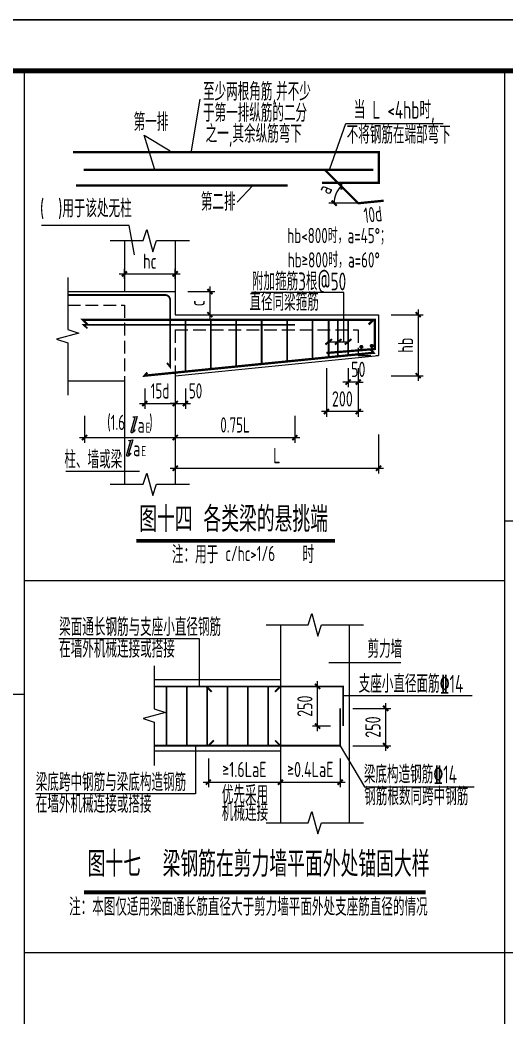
# Model space of a CAD drawing. Extents: x 5874492 to 7194610, y -939842 to -279257.
# Drawn here: x 5966824 to 5976387, y -629907 to -610291 of the extents above; entities that cross this region are included whole.
import ezdxf
from ezdxf.enums import TextEntityAlignment as Align

# ---------------------------------------------------------------- set-up
doc = ezdxf.new("R2010")
doc.units = 0
doc.header["$LTSCALE"] = 1000
doc.linetypes.add('DASH', pattern=[0.35, 0.25, -0.1])
doc.layers.add('$AUDIT_BAD_LAYER3', color=7, linetype='Continuous')
doc.layers.add('Y-云图图框', color=7, linetype='Continuous')
for name, color, linetype, lineweight in [('S-基础-DIM', 3, 'Continuous', 20), ('S-墙柱-REIN', 1, 'Continuous', 20), ('S-大样-实线', 2, 'Continuous', 20), ('S-板-BEAM', 4, 'DASH', 20), ('S-通用-TAB', 7, 'Continuous', 20), ('S-通用-TEXT', 7, 'Continuous', 20), ('S-通用-THIN', 7, 'Continuous', 20)]:
    doc.layers.add(name, color=color, linetype=linetype, lineweight=lineweight)
doc.styles.add('_YT_Name', font='', dxfattribs={"width": 0.8})
doc.styles.add('_YT_Sign_Text', font='ros.shx', dxfattribs={"width": 0.8, "bigfont": 'hztxt.shx'})
doc.styles.get("Standard").update_dxf_attribs({"font": 'gbenor.shx', "bigfont": 'gbcbig.shx'})
doc.styles.add('TSSD_Dimension', font='tssdeng.shx', dxfattribs={"width": 0.7, "bigfont": 'tssdchn.shx'})
doc.styles.add('TSSD_Rein', font='tssdeng.shx', dxfattribs={"width": 0.7, "bigfont": 'hztxt.shx'})
doc.styles.add('TSSD_Rein_300(数字)', font='Tssdeng.shx', dxfattribs={"width": 0.65, "height": 300, "bigfont": 'hztxt.shx'})
doc.styles.add('TSSD_Rein_350（文字）', font='Tssdeng.shx', dxfattribs={"width": 0.65, "height": 350, "bigfont": 'hztxt.shx'})
doc.styles.get('_YT_Name').set_extended_font_data('SimHei')
doc.dimstyles.new('TSSD_20_100', dxfattribs={"dimtxt": 250, "dimasz": 100, "dimexe": 100, "dimexo": 250, "dimgap": 100, "dimtad": 1, "dimdec": 0, "dimlfac": 0.2, "dimzin": 0, "dimdsep": 46, "dimtxsty": 'TSSD_Dimension', "dimblk": 'ARCHTICK', "dimcen": 0, "dimdle": 100, "dimclrt": 7, "dimadec": 0, "dimazin": 0, "dimtfac": 1, "dimtdec": 0, "dimtix": 1, "dimtmove": 2, "dimatfit": 3, "dimfxl": 0, "dimtolj": 1, "dimtzin": 0, "dimarcsym": 0})

# ---------------------------------------------------------------- blocks, each defined once
blk = doc.blocks.new('ECMCTK_A1_横_单行图名--0')
at = {"color": 4}
blk.add_lwpolyline([(0, 0), (841, 0), (841, 594), (0, 594)], close=True, dxfattribs=at)
at = {"const_width": 1}
blk.add_lwpolyline([(25, 10), (831, 10), (831, 584), (25, 584)], close=True, dxfattribs=at)
at = {"color": 80, "flags": 3}
for tag, height, p in [('YTHQINS', 3, (34.31, 585.5)), ('ECMCKEY', 3, (292.07, 288.23)), ('YTTQINS', 5.62, (848.03, 12.81)), ('YTFRAME', 3, (652.76, 5.84)), ('YTBARCODE_T1', 3, (749.78, 5.95))]:
    blk.add_attdef(tag, text='', height=height, dxfattribs=at).set_placement(p, align=Align.MIDDLE_CENTER)
for tag, height, style, width, p in [('证书编号', 4, '_YT_Sign_Text', 0.8, (708.87, 43.81)), ('审查批准号', 4, '_YT_Sign_Text', 0.8, (761.06, 43.81)), ('工程号', 4, '_YT_Sign_Text', 0.5, (804.08, 44.12)), ('设计单位', 6, '_YT_Name', 0.8, (623.75, 38.6)), ('建设单位', 4, '_YT_Sign_Text', 0.8, (734.96, 36.11)), ('阶段', 4, '_YT_Sign_Text', 0.8, (804.08, 35.81)), ('项目号', 4, '_YT_Sign_Text', 0.5, (822.08, 33.72)), ('项目名称', 4, '_YT_Sign_Text', 0.8, (734.96, 28.11)), ('专业', 4, '_YT_Sign_Text', 0.8, (804.08, 27.31)), ('图纸编号', 4, '_YT_Sign_Text', 0.5, (803.93, 19.36)), ('图纸名称', 4.5, '_YT_Name', 0.8, (735.39, 15.06)), ('出图比例', 4.2, '_YT_Sign_Text', 0.8, (681.82, 11.78)), ('日期', 4, '_YT_Sign_Text', 0.5, (803.88, 12.13)), ('版本号', 4, '_YT_Sign_Text', 0.8, (822.08, 13))]:
    blk.add_attdef(tag, text='', height=height, dxfattribs=dict(style=style, width=width)).set_placement(p, align=Align.CENTER)
at = {"style": '_YT_Sign_Text', "width": 0.8, "flags": 3}
for tag, p, height in [('{审定人}', (605.87, 26.45), 6.24), ('{校对人}', (658.35, 26.53), 6.24), ('[审定人]', (590.95, 27.81), 4.1), ('[校对人]', (642.23, 27.82), 4.1), ('[审核人]', (591.01, 19.76), 4.1), ('{审核人}', (606.98, 18.44), 6.24), ('[设计人]', (642.47, 20.21), 4.1), ('{设计人}', (658.48, 18.54), 6.24), ('[项目负责人]', (590.78, 12.01), 4.1), ('{项目负责人}', (608.28, 10.72), 6.24), ('[专业负责人]', (642.74, 11.77), 4.1), ('{专业负责人}', (658.58, 10.36), 6.24)]:
    blk.add_attdef(tag, p, '', height=height, dxfattribs=at)
at = {"color": 80, "flags": 3}
for tag, p in [('YTQRCODE', (551.04, 11.91)), ('YTBZSIT', (25, 10)), ('EXT_TK_LEFT', (25, 10))]:
    blk.add_attdef(tag, p, '', height=3, dxfattribs=at)
blk = doc.blocks.new('_ArchTick')
at = {"color": 0, "linetype": 'ByBlock', "const_width": 0.4}
blk.add_lwpolyline([(-0.5, -0.5), (0.5, 0.5)], dxfattribs=at)
blk = doc.blocks.new('*D189')
at = {"layer": '$AUDIT_BAD_LAYER3', "color": 0, "lineweight": -2, "transparency": 16777216}
for p, q in [((3684, 3072), (3684, 2505)), ((5101, 3072), (5101, 2505)), ((3584, 2605), (5201, 2605))]:
    blk.add_line(p, q, dxfattribs=at)
at = {"layer": 'Defpoints', "color": 0, "transparency": 16777216}
for p in [(3684, 3322), (5101, 3322), (5101, 2605)]:
    blk.add_point(p, dxfattribs=at)
at = {"layer": '$AUDIT_BAD_LAYER3', "color": 0, "lineweight": -2, "transparency": 16777216, "xscale": 100, "yscale": 100, "zscale": 100, "rotation": 180}
blk.add_blockref('_ArchTick', (3684, 2605), dxfattribs=at)
at = {"layer": '$AUDIT_BAD_LAYER3', "color": 0, "lineweight": -2, "transparency": 16777216, "xscale": 100, "yscale": 100, "zscale": 100}
blk.add_blockref('_ArchTick', (5101, 2605), dxfattribs=at)
at = {"layer": '$AUDIT_BAD_LAYER3', "color": 7, "transparency": 16777216, "insert": (4393, 2855), "char_height": 300, "attachment_point": 5, "style": 'TSSD_Dimension'}
blk.add_mtext('\\A1;≥1.6LaE', dxfattribs=at)
blk = doc.blocks.new('*D190')
at = {"layer": '$AUDIT_BAD_LAYER3', "color": 0, "lineweight": -2, "transparency": 16777216}
for p, q in [((5101, 3072), (5101, 2505)), ((6276, 3072), (6276, 2505)), ((5001, 2605), (6376, 2605))]:
    blk.add_line(p, q, dxfattribs=at)
at = {"layer": 'Defpoints', "color": 0, "transparency": 16777216}
for p in [(5101, 3322), (6276, 3322), (6276, 2605)]:
    blk.add_point(p, dxfattribs=at)
at = {"layer": '$AUDIT_BAD_LAYER3', "color": 0, "lineweight": -2, "transparency": 16777216, "xscale": 100, "yscale": 100, "zscale": 100, "rotation": 180}
blk.add_blockref('_ArchTick', (5101, 2605), dxfattribs=at)
at = {"layer": '$AUDIT_BAD_LAYER3', "color": 0, "lineweight": -2, "transparency": 16777216, "xscale": 100, "yscale": 100, "zscale": 100}
blk.add_blockref('_ArchTick', (6276, 2605), dxfattribs=at)
at = {"layer": '$AUDIT_BAD_LAYER3', "color": 7, "transparency": 16777216, "insert": (5689, 2855), "char_height": 300, "attachment_point": 5, "style": 'TSSD_Dimension'}
blk.add_mtext('\\A1;≥0.4LaE', dxfattribs=at)
blk = doc.blocks.new('*D191')
at = {"layer": '$AUDIT_BAD_LAYER3', "color": 0, "lineweight": -2, "transparency": 16777216}
for p, q in [((7171, 4156), (7171, 3222)), ((6526, 4056), (7271, 4056)), ((6526, 3322), (7271, 3322))]:
    blk.add_line(p, q, dxfattribs=at)
at = {"layer": 'Defpoints', "color": 0, "transparency": 16777216}
for p in [(6276, 4056), (6276, 3322), (7171, 3322)]:
    blk.add_point(p, dxfattribs=at)
at = {"layer": '$AUDIT_BAD_LAYER3', "color": 0, "lineweight": -2, "transparency": 16777216, "xscale": 100, "yscale": 100, "zscale": 100}
for p, rotation in [((7171, 4056), 90), ((7171, 3322), 270)]:
    blk.add_blockref('_ArchTick', p, dxfattribs=dict(at, rotation=rotation))
at = {"layer": '$AUDIT_BAD_LAYER3', "color": 7, "transparency": 16777216, "insert": (6921, 3689), "char_height": 300, "attachment_point": 5, "rotation": 90, "style": 'TSSD_Dimension'}
blk.add_mtext('\\A1;250', dxfattribs=at)
blk = doc.blocks.new('*D192')
at = {"layer": '$AUDIT_BAD_LAYER3', "color": 0, "lineweight": -2, "transparency": 16777216}
for p, q in [((5832, 3609), (5832, 4589)), ((6085, 4489), (5732, 4489)), ((6085, 3709), (5732, 3709))]:
    blk.add_line(p, q, dxfattribs=at)
at = {"layer": 'Defpoints', "color": 0, "transparency": 16777216}
for p in [(5832, 4489), (6335, 4489), (6335, 3709)]:
    blk.add_point(p, dxfattribs=at)
at = {"layer": '$AUDIT_BAD_LAYER3', "color": 0, "lineweight": -2, "transparency": 16777216, "xscale": 100, "yscale": 100, "zscale": 100}
for p, rotation in [((5832, 4489), 90), ((5832, 3709), 270)]:
    blk.add_blockref('_ArchTick', p, dxfattribs=dict(at, rotation=rotation))
at = {"layer": '$AUDIT_BAD_LAYER3', "color": 7, "transparency": 16777216, "insert": (5582, 4099), "char_height": 300, "attachment_point": 5, "rotation": 90, "style": 'TSSD_Dimension'}
blk.add_mtext('\\A1;250', dxfattribs=at)
blk = doc.blocks.new('*D178')
at = {"layer": '$AUDIT_BAD_LAYER3', "color": 0, "lineweight": -2, "transparency": 16777216}
for p, q in [((150765, 67286), (150765, 67485)), ((151765, 67286), (151765, 67485)), ((150665, 67385), (151865, 67385))]:
    blk.add_line(p, q, dxfattribs=at)
at = {"layer": 'Defpoints', "color": 0, "transparency": 16777216}
for p in [(151765, 67385), (150765, 67036), (151765, 67036)]:
    blk.add_point(p, dxfattribs=at)
at = {"layer": '$AUDIT_BAD_LAYER3', "color": 0, "lineweight": -2, "transparency": 16777216, "xscale": 100, "yscale": 100, "zscale": 100, "rotation": 180}
blk.add_blockref('_ArchTick', (150765, 67385), dxfattribs=at)
at = {"layer": '$AUDIT_BAD_LAYER3', "color": 0, "lineweight": -2, "transparency": 16777216, "xscale": 100, "yscale": 100, "zscale": 100}
blk.add_blockref('_ArchTick', (151765, 67385), dxfattribs=at)
at = {"layer": '$AUDIT_BAD_LAYER3', "color": 7, "transparency": 16777216, "insert": (151265, 67635), "char_height": 300, "attachment_point": 5, "style": 'TSSD_Dimension'}
blk.add_mtext('\\A1;hc', dxfattribs=at)
blk = doc.blocks.new('*D179')
at = {"layer": '$AUDIT_BAD_LAYER3', "color": 0, "lineweight": -2, "transparency": 16777216}
for p, q in [((152446, 67136), (152446, 66481)), ((152015, 67036), (152546, 67036)), ((152015, 66581), (152546, 66581))]:
    blk.add_line(p, q, dxfattribs=at)
at = {"layer": 'Defpoints', "color": 0, "transparency": 16777216}
for p in [(151765, 67036), (151765, 66581), (152446, 66581)]:
    blk.add_point(p, dxfattribs=at)
at = {"layer": '$AUDIT_BAD_LAYER3', "color": 0, "lineweight": -2, "transparency": 16777216, "xscale": 100, "yscale": 100, "zscale": 100}
for p, rotation in [((152446, 67036), 90), ((152446, 66581), 270)]:
    blk.add_blockref('_ArchTick', p, dxfattribs=dict(at, rotation=rotation))
at = {"layer": '$AUDIT_BAD_LAYER3', "color": 7, "transparency": 16777216, "insert": (152196, 66808), "char_height": 300, "attachment_point": 5, "rotation": 90, "style": 'TSSD_Dimension'}
blk.add_mtext('\\A1;c', dxfattribs=at)
blk = doc.blocks.new('*D180')
at = {"layer": '$AUDIT_BAD_LAYER3', "color": 0, "lineweight": -2, "transparency": 16777216}
for p, q in [((151165, 65131), (151165, 64732)), ((151765, 65131), (151765, 64732)), ((151065, 64832), (151865, 64832))]:
    blk.add_line(p, q, dxfattribs=at)
at = {"layer": 'Defpoints', "color": 0, "transparency": 16777216}
for p in [(151165, 65381), (151765, 65381), (151765, 64832)]:
    blk.add_point(p, dxfattribs=at)
at = {"layer": '$AUDIT_BAD_LAYER3', "color": 0, "lineweight": -2, "transparency": 16777216, "xscale": 100, "yscale": 100, "zscale": 100, "rotation": 180}
blk.add_blockref('_ArchTick', (151165, 64832), dxfattribs=at)
at = {"layer": '$AUDIT_BAD_LAYER3', "color": 0, "lineweight": -2, "transparency": 16777216, "xscale": 100, "yscale": 100, "zscale": 100}
blk.add_blockref('_ArchTick', (151765, 64832), dxfattribs=at)
at = {"layer": '$AUDIT_BAD_LAYER3', "color": 7, "transparency": 16777216, "insert": (151465, 65082), "char_height": 300, "attachment_point": 5, "style": 'TSSD_Rein_300(数字)'}
blk.add_mtext('\\A1;15d', dxfattribs=at)
blk = doc.blocks.new('*D181')
at = {"layer": '$AUDIT_BAD_LAYER3', "color": 0, "lineweight": -2, "transparency": 16777216}
for p, q in [((151765, 65131), (151765, 64732)), ((151965, 65131), (151965, 64732)), ((151765, 64832), (151665, 64832)), ((151765, 64832), (151965, 64832)), ((151965, 64832), (152065, 64832))]:
    blk.add_line(p, q, dxfattribs=at)
at = {"layer": 'Defpoints', "color": 0, "transparency": 16777216}
for p in [(151765, 65381), (151965, 65381), (151965, 64832)]:
    blk.add_point(p, dxfattribs=at)
at = {"layer": '$AUDIT_BAD_LAYER3', "color": 0, "lineweight": -2, "transparency": 16777216, "xscale": 100, "yscale": 100, "zscale": 100}
blk.add_blockref('_ArchTick', (151765, 64832), dxfattribs=at)
at = {"layer": '$AUDIT_BAD_LAYER3', "color": 0, "lineweight": -2, "transparency": 16777216, "xscale": 100, "yscale": 100, "zscale": 100, "rotation": 180}
blk.add_blockref('_ArchTick', (151965, 64832), dxfattribs=at)
at = {"layer": '$AUDIT_BAD_LAYER3', "color": 7, "transparency": 16777216, "insert": (152165, 65082), "char_height": 300, "attachment_point": 5, "style": 'TSSD_Rein_300(数字)'}
blk.add_mtext('\\A1;50', dxfattribs=at)
blk = doc.blocks.new('*D182')
at = {"layer": '$AUDIT_BAD_LAYER3', "color": 0, "lineweight": -2, "transparency": 16777216}
blk.add_arc((155366, 68774), 475, 135.0217, 180, dxfattribs=at)
at = {"layer": 'Defpoints', "color": 0, "transparency": 16777216}
for p in [(154706, 69433), (154955, 69011), (154784, 68774), (155366, 68774), (155366, 68774)]:
    blk.add_point(p, dxfattribs=at)
at = {"layer": '$AUDIT_BAD_LAYER3', "color": 0, "lineweight": -2, "transparency": 16777216, "xscale": 100, "yscale": 100, "zscale": 100}
for p, rotation in [((155030, 69109), 45.0216575145737), ((154891, 68774), 270.0000003735739)]:
    blk.add_blockref('_ArchTick', p, dxfattribs=dict(at, rotation=rotation))
at = {"layer": '$AUDIT_BAD_LAYER3', "color": 7, "transparency": 16777216, "insert": (154697, 69051), "char_height": 300, "attachment_point": 5, "rotation": 67.5108, "style": 'TSSD_Dimension'}
blk.add_mtext('\\A1;a', dxfattribs=at)
blk = doc.blocks.new('*D183')
at = {"layer": '$AUDIT_BAD_LAYER3', "color": 0, "lineweight": -2, "transparency": 16777216}
for p, q in [((149982, 64591), (149982, 64063)), ((151765, 64591), (151765, 64063)), ((149882, 64163), (151865, 64163))]:
    blk.add_line(p, q, dxfattribs=at)
at = {"layer": 'Defpoints', "color": 0, "transparency": 16777216}
for p in [(149982, 64841), (151765, 64841), (151765, 64163)]:
    blk.add_point(p, dxfattribs=at)
at = {"layer": '$AUDIT_BAD_LAYER3', "color": 0, "lineweight": -2, "transparency": 16777216, "xscale": 100, "yscale": 100, "zscale": 100, "rotation": 180}
blk.add_blockref('_ArchTick', (149982, 64163), dxfattribs=at)
at = {"layer": '$AUDIT_BAD_LAYER3', "color": 0, "lineweight": -2, "transparency": 16777216, "xscale": 100, "yscale": 100, "zscale": 100}
blk.add_blockref('_ArchTick', (151765, 64163), dxfattribs=at)
at = {"layer": '$AUDIT_BAD_LAYER3', "color": 7, "transparency": 16777216, "insert": (150874, 64448), "char_height": 300, "attachment_point": 5, "style": 'TSSD_Rein_300(数字)'}
blk.add_mtext('\\A1;(1.6    )', dxfattribs=at)
blk = doc.blocks.new('*D184')
at = {"layer": '$AUDIT_BAD_LAYER3', "color": 0, "lineweight": -2, "transparency": 16777216}
for p, q in [((151765, 64591), (151765, 64063)), ((154118, 64591), (154118, 64063)), ((151665, 64163), (154218, 64163))]:
    blk.add_line(p, q, dxfattribs=at)
at = {"layer": 'Defpoints', "color": 0, "transparency": 16777216}
for p in [(151765, 64841), (154118, 64841), (154118, 64163)]:
    blk.add_point(p, dxfattribs=at)
at = {"layer": '$AUDIT_BAD_LAYER3', "color": 0, "lineweight": -2, "transparency": 16777216, "xscale": 100, "yscale": 100, "zscale": 100, "rotation": 180}
blk.add_blockref('_ArchTick', (151765, 64163), dxfattribs=at)
at = {"layer": '$AUDIT_BAD_LAYER3', "color": 0, "lineweight": -2, "transparency": 16777216, "xscale": 100, "yscale": 100, "zscale": 100}
blk.add_blockref('_ArchTick', (154118, 64163), dxfattribs=at)
at = {"layer": '$AUDIT_BAD_LAYER3', "color": 7, "transparency": 16777216, "insert": (152942, 64413), "char_height": 300, "attachment_point": 5, "style": 'TSSD_Rein_300(数字)'}
blk.add_mtext('\\A1;0.75L', dxfattribs=at)
blk = doc.blocks.new('*D185')
at = {"layer": '$AUDIT_BAD_LAYER3', "color": 0, "lineweight": -2, "transparency": 16777216}
for p, q in [((155165, 65531), (155165, 65156)), ((155365, 65531), (155365, 65156)), ((155165, 65256), (155065, 65256)), ((155365, 65256), (155165, 65256)), ((155365, 65256), (155465, 65256))]:
    blk.add_line(p, q, dxfattribs=at)
at = {"layer": 'Defpoints', "color": 0, "transparency": 16777216}
for p in [(155165, 65781), (155365, 65781), (155165, 65256)]:
    blk.add_point(p, dxfattribs=at)
at = {"layer": '$AUDIT_BAD_LAYER3', "color": 0, "lineweight": -2, "transparency": 16777216, "xscale": 100, "yscale": 100, "zscale": 100}
blk.add_blockref('_ArchTick', (155165, 65256), dxfattribs=at)
at = {"layer": '$AUDIT_BAD_LAYER3', "color": 0, "lineweight": -2, "transparency": 16777216, "xscale": 100, "yscale": 100, "zscale": 100, "rotation": 180}
blk.add_blockref('_ArchTick', (155365, 65256), dxfattribs=at)
at = {"layer": '$AUDIT_BAD_LAYER3', "color": 7, "transparency": 16777216, "insert": (155365, 65506), "char_height": 300, "attachment_point": 5, "style": 'TSSD_Dimension'}
blk.add_mtext('\\A1;50', dxfattribs=at)
blk = doc.blocks.new('*D186')
at = {"layer": '$AUDIT_BAD_LAYER3', "color": 0, "lineweight": -2, "transparency": 16777216}
for p, q in [((154740, 65531), (154740, 64575)), ((155365, 65531), (155365, 64575)), ((155465, 64675), (154640, 64675))]:
    blk.add_line(p, q, dxfattribs=at)
at = {"layer": 'Defpoints', "color": 0, "transparency": 16777216}
for p in [(154740, 65781), (155365, 65781), (154740, 64675)]:
    blk.add_point(p, dxfattribs=at)
at = {"layer": '$AUDIT_BAD_LAYER3', "color": 0, "lineweight": -2, "transparency": 16777216, "xscale": 100, "yscale": 100, "zscale": 100, "rotation": 180}
blk.add_blockref('_ArchTick', (154740, 64675), dxfattribs=at)
at = {"layer": '$AUDIT_BAD_LAYER3', "color": 0, "lineweight": -2, "transparency": 16777216, "xscale": 100, "yscale": 100, "zscale": 100}
blk.add_blockref('_ArchTick', (155365, 64675), dxfattribs=at)
at = {"layer": '$AUDIT_BAD_LAYER3', "color": 7, "transparency": 16777216, "insert": (155053, 64925), "char_height": 300, "attachment_point": 5, "style": 'TSSD_Dimension'}
blk.add_mtext('\\A1;200', dxfattribs=at)
blk = doc.blocks.new('*D187')
at = {"layer": '$AUDIT_BAD_LAYER3', "color": 0, "lineweight": -2, "transparency": 16777216}
for p, q in [((156015, 66581), (156644, 66581)), ((156544, 66681), (156544, 65281)), ((156015, 65381), (156644, 65381))]:
    blk.add_line(p, q, dxfattribs=at)
at = {"layer": 'Defpoints', "color": 0, "transparency": 16777216}
for p in [(155765, 66581), (155765, 65381), (156544, 65381)]:
    blk.add_point(p, dxfattribs=at)
at = {"layer": '$AUDIT_BAD_LAYER3', "color": 0, "lineweight": -2, "transparency": 16777216, "xscale": 100, "yscale": 100, "zscale": 100}
for p, rotation in [((156544, 66581), 90), ((156544, 65381), 270)]:
    blk.add_blockref('_ArchTick', p, dxfattribs=dict(at, rotation=rotation))
at = {"layer": '$AUDIT_BAD_LAYER3', "color": 7, "transparency": 16777216, "insert": (156294, 65981), "char_height": 300, "attachment_point": 5, "rotation": 90, "style": 'TSSD_Dimension'}
blk.add_mtext('\\A1;hb', dxfattribs=at)
blk = doc.blocks.new('*D188')
at = {"layer": '$AUDIT_BAD_LAYER3', "color": 0, "lineweight": -2, "transparency": 16777216}
for p, q in [((151765, 64223), (151765, 63460)), ((155765, 64223), (155765, 63460)), ((151665, 63560), (155865, 63560))]:
    blk.add_line(p, q, dxfattribs=at)
at = {"layer": 'Defpoints', "color": 0, "transparency": 16777216}
for p in [(151765, 64473), (155765, 64473), (155765, 63560)]:
    blk.add_point(p, dxfattribs=at)
at = {"layer": '$AUDIT_BAD_LAYER3', "color": 0, "lineweight": -2, "transparency": 16777216, "xscale": 100, "yscale": 100, "zscale": 100, "rotation": 180}
blk.add_blockref('_ArchTick', (151765, 63560), dxfattribs=at)
at = {"layer": '$AUDIT_BAD_LAYER3', "color": 0, "lineweight": -2, "transparency": 16777216, "xscale": 100, "yscale": 100, "zscale": 100}
blk.add_blockref('_ArchTick', (155765, 63560), dxfattribs=at)
at = {"layer": '$AUDIT_BAD_LAYER3', "color": 7, "transparency": 16777216, "insert": (153765, 63810), "char_height": 300, "attachment_point": 5, "style": 'TSSD_Dimension'}
blk.add_mtext('\\A1;L', dxfattribs=at)
blk = doc.blocks.new('L')
blk.add_hatch(color=256).paths.add_polyline_path([(729, 1457), (517, 1424), (520, 1401), (546, 1406), (559, 1406), (573, 1406), (589, 1401), (606, 1393), (610, 1377), (608, 1358), (402, 654), (396, 630), (402, 603), (409, 589), (425, 574), (450, 570), (481, 576), (511, 593), (538, 613), (563, 638), (581, 656), (600, 683), (620, 708), (604, 732), (591, 716), (579, 697), (563, 675), (542, 652), (524, 640), (509, 640), (499, 652), (499, 671), (503, 689)])
blk.add_lwpolyline([(517, 1424), (729, 1457), (503, 689), (499, 671), (499, 652), (509, 640), (524, 640), (542, 652), (563, 675), (579, 697), (591, 716), (604, 732), (620, 708), (600, 683), (581, 656), (563, 638), (538, 613), (511, 593), (481, 576), (450, 570), (425, 574), (409, 589), (402, 603), (396, 630), (402, 654), (608, 1358), (610, 1377), (606, 1393), (589, 1401), (573, 1406), (559, 1406), (546, 1406), (520, 1401), (517, 1424)])
blk = doc.blocks.new('LaE')
at = {"xscale": 0.362879999956931, "yscale": 0.362879999956931, "zscale": 0.362879999956931, "rotation": 4.997341366769869e-08}
blk.add_blockref('L', (79553, 21072), dxfattribs=at)
at = {"style": 'TSSD_Rein', "width": 0.7}
for s, height, p in [('a', 300, (79894, 21278)), ('E', 200, (80031, 21278))]:
    blk.add_text(s, height=height, rotation=0, dxfattribs=at).set_placement(p, align=Align.CENTER)
blk = doc.blocks.new('梁面筋锚固示意')
at = {"layer": 'S-大样-实线', "ltscale": 0.5}
for p, q in [((5101.3, 5699.9, 0), (5101.3, 1806.6, 0)), ((6452.6, 5699.9, 0), (6452.6, 1806.6, 0)), ((5101.3, 4615.3, 0), (2620.3, 4615.3, 0)), ((5101.3, 3216.1, 0), (2620.3, 3216.1, 0))]:
    blk.add_line(p, q, dxfattribs=at)
at = {"layer": 'S-大样-实线', "elevation": 0}
for points in [[(4821.3, 5699.9), (5647, 5699.9), (5717, 5919.9), (5837, 5479.9), (5907, 5699.9), (6732.6, 5699.9)], [(2620.3, 4895.3), (2620.3, 4045.7), (2840.3, 3975.7), (2400.3, 3855.7), (2620.3, 3785.7), (2620.3, 2936.1)], [(4821.3, 1806.6), (5647, 1806.6), (5717, 2026.6), (5837, 1586.6), (5907, 1806.6), (6732.6, 1806.6)]]:
    blk.add_lwpolyline(points, dxfattribs=at)
at = {"layer": 'S-大样-实线', "color": 1, "const_width": 35, "elevation": 0}
for points in [[(2620.3, 4488.6), (5101.3, 4488.6), (4995.2, 4382.5)], [(2862, 4488.6), (2862, 3322.3)], [(3262, 4488.6), (3262, 3322.3)], [(3748.9, 4382.5), (3642.8, 4488.6), (6334.7, 4488.6), (6334.7, 3708.9)], [(3662, 4488.6), (3662, 3322.3)], [(4062, 4488.6), (4062, 3322.3)], [(4462, 4488.6), (4462, 3322.3)], [(4862, 4488.6), (4862, 3322.3)], [(3790.3, 3428.4), (3684.3, 3322.3), (6276.3, 3322.3), (6276.3, 4056.1)], [(2620.3, 3322.3), (5101.3, 3322.3), (4995.2, 3428.4)]]:
    blk.add_lwpolyline(points, dxfattribs=at)
at = {"layer": 'S-通用-TEXT'}
for p, q in [((6056.4, 4958.9, 0), (7468.7, 4958.9, 0)), ((6334.7, 4307.8, 0), (8875.5, 4307.8, 0))]:
    blk.add_line(p, q, dxfattribs=at)
at = {"layer": 'S-通用-TEXT', "elevation": 0}
for points in [[(3507.6, 4488.6), (3507.6, 5425.9), (740.1, 5425.9)], [(3433.8, 3322.3), (3433.8, 2373.1), (280.4, 2373.1)], [(6276.3, 3322.3), (6752.6, 2512.8), (8909.9, 2512.8)]]:
    blk.add_lwpolyline(points, dxfattribs=at)
at = {"layer": 'S-通用-TEXT', "color": 3, "const_width": 80}
blk.add_lwpolyline([(1236.4, 439.5), (7959.7, 439.5)], dxfattribs=at)
at = {"layer": 'S-通用-TEXT', "style": 'TSSD_Rein_350（文字）', "width": 0.65}
for s, p in [('梁面通长钢筋与支座小直径钢筋', (749.1, 5480.9, 0)), ('在墙外机械连接或搭接', (749.1, 5054.3, 0)), ('剪力墙', (6814.9, 5048.8, 0)), ('支座小直径面筋\x8414', (6639.8, 4364.5, 0)), ('梁底构造钢筋\x8414', (6742.5, 2582.6, 0)), ('梁底跨中钢筋与梁底构造钢筋', (289.4, 2428.1, 0)), ('优先采用', (3949.2, 2186.5, 0)), ('在墙外机械连接或搭接', (289.4, 2001.6, 0)), ('钢筋根数同跨中钢筋', (6750.6, 2150.2, 0)), ('机械连接', (3949.2, 1840.2, 0)), ('注：本图仅适用梁面通长筋直径大于剪力墙平面外处支座筋直径的情况', (944, -24.2, -8.9))]:
    blk.add_text(s, height=350, dxfattribs=at).set_placement(p)
at = {"layer": 'S-通用-TEXT', "color": 0, "style": 'TSSD_Rein', "width": 0.7}
blk.add_text('图十七  梁钢筋在剪力墙平面外处锚固大样', height=500, rotation=0, dxfattribs=at).set_placement((1309.4, 592.8, 0), align=Align.BOTTOM_LEFT)
at = {"layer": 'S-大样-实线'}
dim = blk.add_linear_dim(base=(5101.3, 2604.7, 0), p1=(3684.3, 3322.3, 0), p2=(5101.3, 3322.3, 0), text='≥1.6LaE', dimstyle='TSSD_20_100', dxfattribs=at)
dim.commit()
dim.dimension.update_dxf_attribs({"geometry": '*D189', "text_midpoint": (4392.8, 2854.7, 0)})
at = {"layer": 'S-通用-TEXT'}
for base, p1, p2, picture, middle in [((5831.5, 4488.6, 0), (6334.7, 3708.9, 0), (6334.7, 4488.6, 0), '*D192', (5581.5, 4098.8, 0)), ((7171.2, 3322.3, 0), (6276.3, 4056.1, 0), (6276.3, 3322.3, 0), '*D191', (6921.2, 3689.2, 0))]:
    dim = blk.add_linear_dim(base=base, p1=p1, p2=p2, angle=90, text='250', dimstyle='TSSD_20_100', dxfattribs=at)
    dim.commit()
    dim.dimension.update_dxf_attribs({"geometry": picture, "text_midpoint": middle})
dim = blk.add_linear_dim(base=(6276.3, 2604.7, 0), p1=(5101.3, 3322.3, 0), p2=(6276.3, 3322.3, 0), text='≥0.4LaE', dimstyle='TSSD_20_100', dxfattribs=at)
dim.commit()
dim.dimension.update_dxf_attribs({"geometry": '*D190', "text_midpoint": (5688.8, 2854.7, 0)})
blk = doc.blocks.new('图14')
at = {"layer": 'Defpoints', "color": 0, "linetype": 'ByBlock'}
for p in [(155365.1, 65880.9), (151765.1, 63887.7)]:
    blk.add_point(p, dxfattribs=at)
at = {"layer": 'S-基础-DIM'}
for p, q in [((155366.1, 68773.7), (154783.9, 68773.7)), ((151765.1, 65380.9), (151765.1, 63245))]:
    blk.add_line(p, q, dxfattribs=at)
at = {"layer": 'S-墙柱-REIN'}
for points, const_width in [([(149755.7, 69778.1), (155769.3, 69778.1), (155769.3, 69178.1), (154650.9, 69178.1)], 45), ([(149966.1, 69433.2), (155664.2, 69433.2)], 45), ([(149811, 69123.8), (153979.3, 69123.8)], 45), ([(150050.9, 66376.5), (149944.8, 66482.6), (155694.1, 66482.6), (155694.1, 65906.7), (154740.2, 65827.8)], 45), ([(151965.1, 66480.9), (151965.1, 65461.7)], 35), ([(152465.1, 66480.9), (152465.1, 65511.7)], 35), ([(152965.1, 66480.9), (152965.1, 65561.7)], 35), ([(153465.1, 66480.9), (153465.1, 65611.7)], 35), ([(153965.1, 66480.9), (153965.1, 65661.7)], 35), ([(154465.1, 66480.9), (154465.1, 65711.7)], 35), ([(154783.4, 65761.7), (154783.4, 66480.9)], 35), ([(154965.1, 65761.7), (154965.1, 66480.9)], 35), ([(155165.1, 65781.7), (155165.1, 66480.9)], 35), ([(155662.5, 66480.9), (155570.6, 66389)], 45), ([(154118, 66380.9), (149965.1, 66380.9), (150038, 66311.1)], 35), ([(151215.9, 65443.5), (151165.1, 65381.7), (155665.1, 65831.7), (155600, 65908.8)], 45)]:
    blk.add_lwpolyline(points, dxfattribs=dict(at, const_width=const_width))
at = {"layer": 'S-墙柱-REIN', "linetype": 'DASH', "ltscale": 0.6, "const_width": 45}
blk.add_lwpolyline([(154706.1, 69433.2), (155366.1, 68773.7), (155866.1, 68823.7)], dxfattribs=at)
at = {"layer": 'S-墙柱-REIN', "const_width": 35}
blk.add_lwpolyline([(149651.5, 66968.9), (151565.1, 66968.9, -0.4142136), (151665.1, 66868.9), (151665.1, 65555.2), (151601.5, 65633.8)], format="xyb", dxfattribs=at)
at = {"layer": 'S-墙柱-REIN', "const_width": 40}
for points in [[(155407.1, 65948.1, 1), (155447.1, 65948.1, 1)], [(155611.9, 65966.6, 1), (155651.9, 65966.6, 1)]]:
    blk.add_lwpolyline(points, format="xyb", close=True, dxfattribs=at)
at = {"layer": 'S-大样-实线'}
for p, q in [((150765.1, 68037.9), (150765.1, 67035.6)), ((151765.1, 68037.9), (151765.1, 67035.6)), ((149651.5, 67035.6), (151765.1, 67035.6)), ((151765.1, 67035.6), (151765.1, 66580.9)), ((151765.1, 66580.9), (155765.1, 66580.9)), ((155765.1, 66580.9), (155765.1, 65780.9)), ((151765.1, 65380.9), (155765.1, 65780.9)), ((149651.5, 65280.9), (150765.1, 65280.9)), ((150765.1, 65280.9), (150765.1, 63245))]:
    blk.add_line(p, q, dxfattribs=at)
at = {"layer": 'S-板-BEAM'}
for p, q in [((149651.5, 66768.9), (150765.1, 66768.9)), ((150765.1, 66768.9), (150765.1, 65280.9)), ((151765.1, 66280.9), (151765.1, 65380.9)), ((151765.1, 66280.9), (155365.1, 66280.9)), ((155365.1, 66280.9), (155365.1, 65780.9)), ((155365.1, 65780.9), (155765.1, 65780.9))]:
    blk.add_line(p, q, dxfattribs=at)
at = {"layer": 'S-通用-TEXT'}
for p, q in [((152087.9, 69806), (152257.9, 70822.6)), ((154807.6, 69448.1), (155118.4, 70343.6)), ((155118.4, 70343.6), (157033.8, 70343.6)), ((151151.5, 70114.5), (151664.4, 69806.5)), ((151364.8, 69433.2), (151151.5, 70114.5)), ((152983.4, 68792.3), (153293.5, 69121.4)), ((150856.8, 68338.8), (149136.4, 68338.8)), ((150966.4, 67761.6), (150856.8, 68338.8)), ((155081.6, 67019.3), (153265.3, 67019.3)), ((155081.6, 66047.6), (155081.6, 67019.3)), ((154783.4, 66047.6), (155165.1, 66047.6)), ((151062.1, 63495.9), (149612.2, 63495.9))]:
    blk.add_line(p, q, dxfattribs=at)
at = {"layer": 'S-通用-TEXT', "const_width": 40}
for points in [[(154849.8, 66101.3), (154718.6, 65995.1)], [(155037, 66101.3), (154905.8, 65995.1)], [(155231.4, 66101.3), (155100.2, 65995.1)]]:
    blk.add_lwpolyline(points, dxfattribs=at)
at = {"layer": 'S-通用-TEXT', "color": 3, "const_width": 70}
blk.add_lwpolyline([(150997.2, 62133.5), (154909.6, 62133.5)], dxfattribs=at)
at = {"layer": 'S-通用-THIN'}
for points in [[(150485.1, 68037.9), (151135.1, 68037.9), (151205.1, 68257.9), (151325.1, 67817.9), (151395.1, 68037.9), (152045.1, 68037.9)], [(149651.5, 67315.6), (149651.5, 66288.3), (149871.5, 66218.3), (149431.5, 66098.3), (149651.5, 66028.3), (149651.5, 65000.9)], [(150485.1, 63245), (151135.1, 63245), (151205.1, 63465), (151325.1, 63025), (151395.1, 63245), (152045.1, 63245)]]:
    blk.add_lwpolyline(points, dxfattribs=at)
for p in [(71199.2, 42980.2), (71113.2, 42520)]:
    blk.add_blockref('LaE', p)
at = {"layer": 'S-通用-TEXT', "width": 0.65}
for s, height, rotation, style, p in [('至少两根角筋,并不少', 350, 0, 'TSSD_Rein_350（文字）', (152311.3, 70793.9)), ('当 L <4hb时,', 350, 0, 'TSSD_Rein_350（文字）', (155277.5, 70436.5)), ('于第一排纵筋的二分', 350, 0, 'TSSD_Rein_350（文字）', (152311.3, 70375.4)), ('第一排', 350, 0, 'TSSD_Rein_350（文字）', (150945.7, 70196.6)), ('之一,其余纵筋弯下 ', 350, 0, 'TSSD_Rein_350（文字）', (152362.9, 69964.5)), ('不将钢筋在端部弯下', 350, 0, 'TSSD_Rein_350（文字）', (155137.7, 69947.7)), ('(  )用于该处无柱', 350, 0, 'TSSD_Rein_350（文字）', (149105.3, 68495.9)), ('第二排', 350, 0, 'TSSD_Rein_350（文字）', (152269.7, 68626.9)), ('10d', 300, 6, 'TSSD_Rein_300(数字)', (155490.5, 68385.3)), ('hb<800时，a=45%%D；', 300, 0, 'TSSD_Rein_300(数字)', (153969.6, 67988.1)), ('hb\x93800时，a=60%%D', 300, 0, 'TSSD_Rein_300(数字)', (153978.5, 67509.4)), ('附加箍筋3根@50', 350, 0, 'TSSD_Rein_350（文字）', (153273.5, 67060.8)), ('直径同梁箍筋', 350, 0, 'TSSD_Rein_350（文字）', (153224.3, 66659.1)), ('柱、墙或梁', 350, 0, 'TSSD_Rein_350（文字）', (149584.3, 63556.2)), ('注：用于            时 ', 350, 0, 'TSSD_Rein_350（文字）', (151700.9, 61689.3)), ('c/hc>1/6', 300, 0, 'TSSD_Rein_300(数字)', (152750.5, 61732.7))]:
    blk.add_text(s, height=height, rotation=rotation, dxfattribs=dict(at, style=style)).set_placement(p)
at = {"layer": 'S-通用-TEXT', "color": 0, "style": 'TSSD_Rein', "width": 0.7}
blk.add_text('图十四 各类梁的悬挑端 ', height=500, rotation=0, dxfattribs=at).set_placement((151057.3, 62307.1))
at = {"layer": 'S-基础-DIM'}
dim = blk.add_angular_dim_2l(base=(154955, 69010.9), line1=((155366.1, 68773.7), (154783.9, 68773.7)), line2=((154706.1, 69433.2), (155366.1, 68773.7)), text='a', dimstyle='TSSD_20_100', override={"dimtxt": 350}, dxfattribs=at)
dim.commit()
dim.dimension.update_dxf_attribs({"geometry": '*D182', "text_midpoint": (154696.6, 69050.9)})
for base, p1, p2, text, override, picture, middle in [((151765.1, 67384.8), (150765.1, 67035.6), (151765.1, 67035.6), 'hc', {"dimtxt": 350}, '*D178', (151265.1, 67634.8)), ((154740.2, 64675.1), (155365.1, 65780.9), (154740.2, 65780.9), '200', {"dimtxt": 350}, '*D186', (155052.6, 64925.1)), ((151765.1, 64831.6), (151165.1, 65380.9), (151765.1, 65380.9), '15d', {"dimtxsty": 'TSSD_Rein_300(数字)'}, '*D180', (151465.1, 65081.6)), ((151765.1, 64163), (149982, 64840.9), (151765.1, 64840.9), '(1.6    )', {"dimtxt": 350, "dimtxsty": 'TSSD_Rein_300(数字)'}, '*D183', (150873.6, 64447.6)), ((154118, 64163), (151765.1, 64840.9), (154118, 64840.9), '0.75L', {"dimtxt": 350, "dimtxsty": 'TSSD_Rein_300(数字)'}, '*D184', (152941.5, 64413)), ((155765.1, 63560.3), (151765.1, 64472.7), (155765.1, 64472.7), 'L', {"dimtxt": 350}, '*D188', (153765.1, 63810.3))]:
    dim = blk.add_linear_dim(base=base, p1=p1, p2=p2, text=text, dimstyle='TSSD_20_100', override=override, dxfattribs=at)
    dim.commit()
    dim.dimension.update_dxf_attribs({"geometry": picture, "text_midpoint": middle})
for base, p1, p2, text, picture, middle in [((152446.5, 66580.9), (151765.1, 67035.6), (151765.1, 66580.9), 'c', '*D179', (152196.5, 66808.3)), ((156544.3, 65380.9), (155765.1, 66580.9), (155765.1, 65380.9), 'hb', '*D187', (156294.3, 65980.9))]:
    dim = blk.add_linear_dim(base=base, p1=p1, p2=p2, angle=90, text=text, dimstyle='TSSD_20_100', override={"dimtxt": 350}, dxfattribs=at)
    dim.commit()
    dim.dimension.update_dxf_attribs({"geometry": picture, "text_midpoint": middle})
for base, p1, p2, override, picture, middle in [((155165.1, 65256), (155365.1, 65780.9), (155165.1, 65780.9), {"dimtxt": 350}, '*D185', (155365.1, 65506)), ((151965.1, 64831.6), (151765.1, 65380.9), (151965.1, 65380.9), {"dimtxsty": 'TSSD_Rein_300(数字)'}, '*D181', (152165.3, 65081.6))]:
    dim = blk.add_linear_dim(base=base, p1=p1, p2=p2, text='50', dimstyle='TSSD_20_100', override=override, dxfattribs=at)
    dim.commit()
    dim.dimension.update_dxf_attribs({"geometry": picture, "text_midpoint": middle, "dimtype": 128})

msp = doc.modelspace()

# ---------------------------------------------------------------- linework, layer by layer
at = {"layer": 'S-通用-TAB'}
for p, q in [((5966915.4, -668690.6), (5966915.4, -611290.6)), ((5976363.4, -635837.7), (5976363.4, -611290.6)), ((5976363.4, -620147), (5990915.4, -620147)), ((5966915.4, -621316.3), (5976363.4, -621316.3)), ((5946811.7, -623557.6), (5966915.4, -623557.6)), ((5966915.4, -628635.8), (5983415.4, -628635.8))]:
    msp.add_line(p, q, dxfattribs=at)

# ---------------------------------------------------------------- block references
at = {"layer": 'S-通用-TEXT'}
for name, p in [('图14', (5818114.2, -682670.6)), ('梁面筋锚固示意', (5966847.3, -627890.6, 8.9))]:
    msp.add_blockref(name, p, dxfattribs=at)
at = {"layer": 'Y-云图图框', "xscale": 100, "yscale": 100, "zscale": 100}
msp.add_blockref('ECMCTK_A1_横_单行图名--0', (5925904, -669690.6), dxfattribs=at)

doc.saveas('drawing.dxf')
